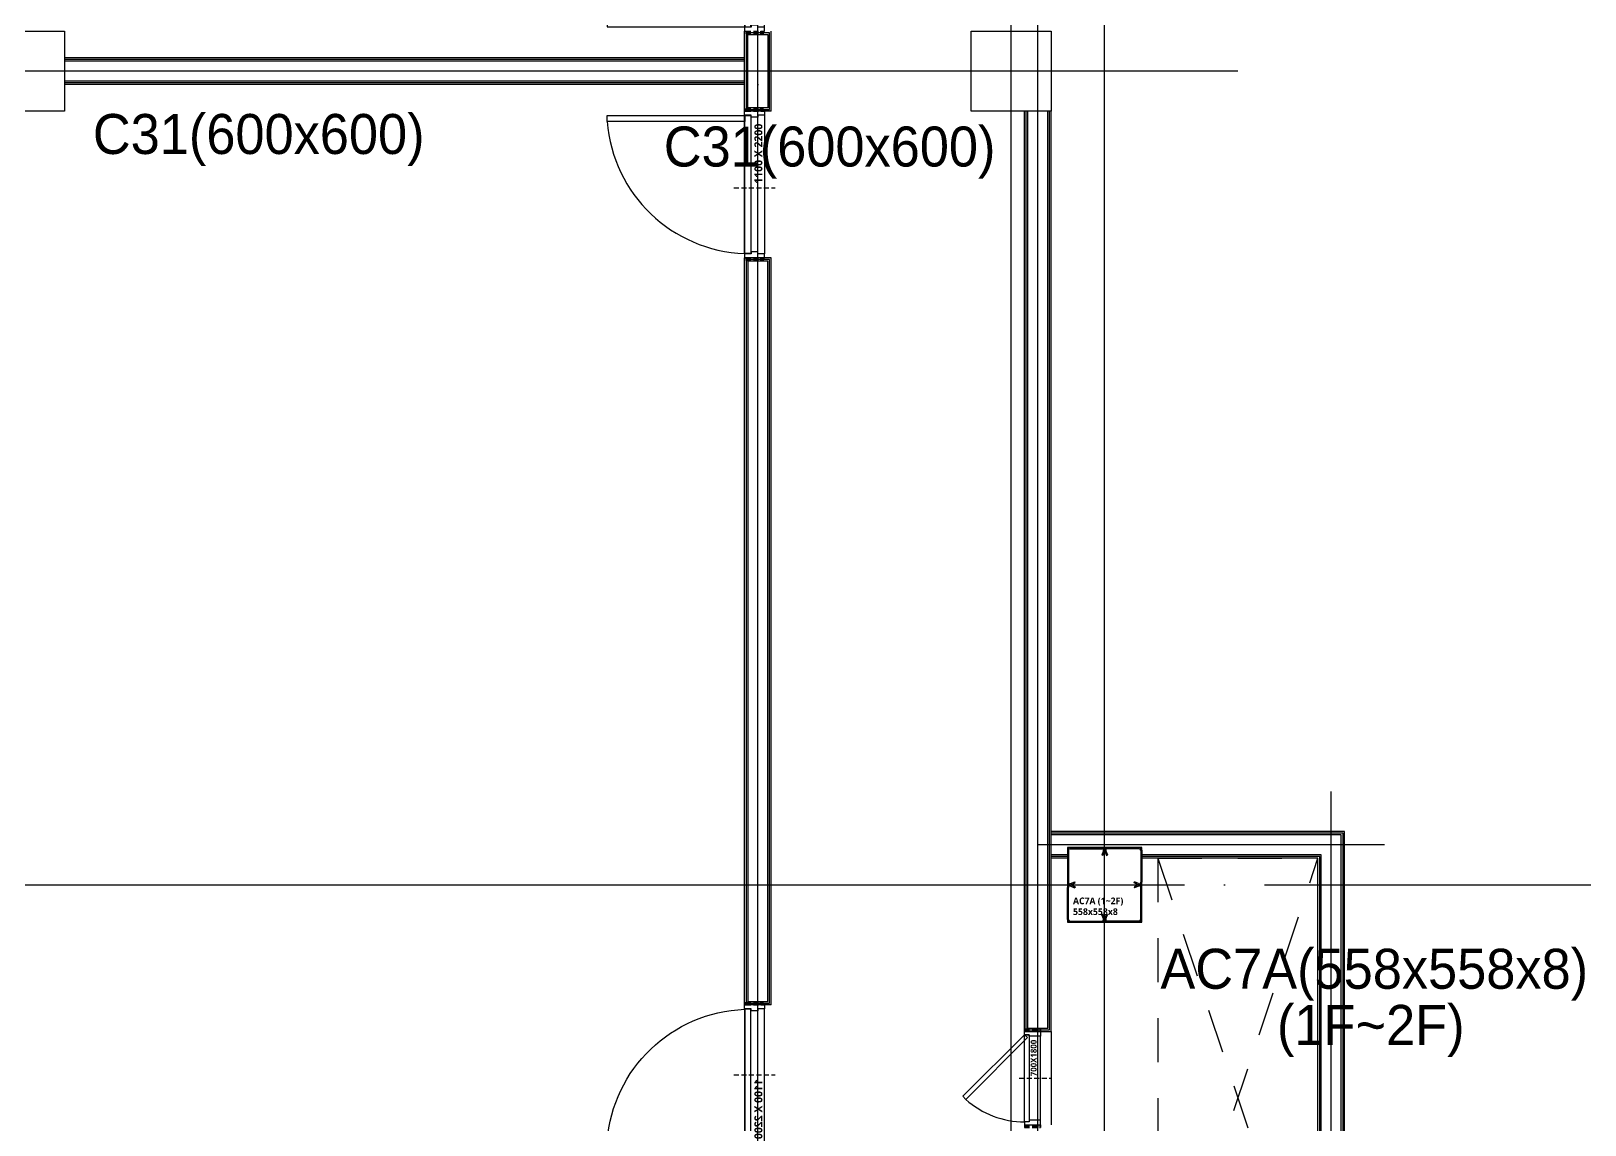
# Model space of a CAD drawing. Header units: millimetres. Extents: x -47382 to 204618, y -51045 to 127155.
# Drawn here: x 27950 to 39602, y 27571 to 35771 of the extents above; entities that cross this region are included whole.
import ezdxf
from ezdxf.enums import TextEntityAlignment as Align

# ---------------------------------------------------------------- set-up
doc = ezdxf.new("R2010")
doc.units = ezdxf.units.MM
doc.header["$LTSCALE"] = 300
doc.header["$MEASUREMENT"] = 0
for name, pattern in [('CEN', [62, 60, -1, 0, -1]), ('HID', [2, 1.1, -0.9]), ('HIDDEN2', [0.1875, 0.125, -0.0625])]:
    doc.linetypes.add(name, pattern=pattern)
doc.layers.get('0').update_dxf_attribs({"linetype": 'CONTINUOUS'})
doc.layers.get('Defpoints').update_dxf_attribs({"color": 153, "linetype": 'CONTINUOUS'})
doc.layers.add('A-ANNO-NPLT', color=129, linetype='CONTINUOUS', plot=False)
doc.layers.add('Defpoint', color=161, linetype='CONTINUOUS', plot=False)
for name, color, linetype in [('A-CEN', 1, 'CEN'), ('A-DOOR', 4, 'CONTINUOUS'), ('A-DOOR-JAMB', 4, 'CONTINUOUS'), ('A-DOOR-SILL', 8, 'CONTINUOUS'), ('A-DOOR-SWING', 8, 'CONTINUOUS'), ('A-FLOR-FLIN-TYP2', 8, 'CONTINUOUS'), ('A-PS-HID', 5, 'HID'), ('A-ST-AXIS-CEN', 252, 'CEN'), ('A-ST-COL', 2, 'CONTINUOUS'), ('A-WALL-DRY1', 7, 'CONTINUOUS'), ('Bound', 9, 'CONTINUOUS')]:
    doc.layers.add(name, color=color, linetype=linetype)
doc.styles.add('SH_대대리576', font='NanumGothicBold.ttf')
doc.styles.add('SHP-나눔bo', font='')
doc.styles.add('돋움', font='')
doc.styles.get('SHP-나눔bo').set_extended_font_data('NanumGothic', bold=True)
doc.styles.get('돋움').set_extended_font_data('Dotum')

# ---------------------------------------------------------------- blocks, each defined once
blk = doc.blocks.new('A$C0e376f74')
at = {"layer": 'A-ANNO-NPLT', "linetype": 'HIDDEN2'}
for p, q in [((-20, 140), (-20, 10)), ((0, 140), (-20, 140)), ((0, 120), (-20, 120)), ((-10, 140), (-10, 10)), ((0, 140), (0, 10)), ((525, 230), (525, -80)), ((1100, 140), (1120, 140)), ((1100, 140), (1100, 10)), ((1100, 120), (1120, 120)), ((1110, 140), (1110, 10)), ((1120, 140), (1120, 10)), ((0, 30), (-20, 30)), ((0, 10), (-20, 10)), ((1100, 30), (1120, 30)), ((1100, 10), (1120, 10))]:
    blk.add_line(p, q, dxfattribs=at)
at = {"layer": 'A-ANNO-NPLT', "linetype": 'ByBlock'}
blk.add_lwpolyline([(1067, 102), (33, 102), (33, 147), (1067, 147)], close=True, dxfattribs=at)
at = {"layer": 'A-DOOR', "linetype": 'ByBlock'}
blk.add_lwpolyline([(1067, 1181), (1067, 147), (1022, 147), (1022, 1181)], close=True, dxfattribs=at)
at = {"layer": 'A-DOOR-JAMB'}
for points in [[(0, 20), (0, 0), (30, 0), (30, 50), (45, 50), (45, 100), (30, 100), (30, 150), (0, 150), (0, 130)], [(1100, 20), (1100, 0), (1070, 0), (1070, 50), (1055, 50), (1055, 100), (1070, 100), (1070, 150), (1100, 150), (1100, 130)]]:
    blk.add_lwpolyline(points, dxfattribs=at)
at = {"layer": 'A-DOOR-SILL'}
for p, q in [((30, 150), (1070, 150)), ((1070, 0), (30, 0))]:
    blk.add_line(p, q, dxfattribs=at)
at = {"layer": 'A-DOOR-SWING'}
blk.add_arc((1107, 109), 1075, 94.5299, 177.8035, dxfattribs=at)
at = {"layer": 'A-ANNO-NPLT', "linetype": 'ByBlock', "style": 'SHP-나눔bo'}
blk.add_text('1100 X 2200', height=60, dxfattribs=at).set_placement((781, 16), align=Align.CENTER)
blk = doc.blocks.new('A$Ce0defec1')
at = {"layer": 'A-ANNO-NPLT', "linetype": 'HIDDEN2'}
for p, q in [((-120, 720), (-120, 700)), ((-120, 720), (0, 720)), ((-120, 710), (0, 710)), ((-120, 700), (0, 700)), ((-110, 720), (-110, 700)), ((-20, 720), (-20, 700)), ((0, 720), (0, 700)), ((-160, 350), (78, 350)), ((-120, 0), (-120, -20)), ((-120, 0), (0, 0)), ((-110, 0), (-110, -20)), ((-20, 0), (-20, -20)), ((0, 0), (0, -20)), ((-120, -10), (0, -10)), ((-120, -20), (0, -20))]:
    blk.add_line(p, q, dxfattribs=at)
at = {"layer": 'A-ANNO-NPLT', "linetype": 'ByBlock'}
blk.add_lwpolyline([(-120, 677), (-85, 677), (-85, 23), (-120, 23)], close=True, dxfattribs=at)
at = {"layer": 'A-DOOR', "linetype": 'ByBlock'}
for p, q in [((-120, 677), (-120, 700)), ((-120, 700), (0, 700)), ((0, 700), (0, 665)), ((-582, 215), (-120, 677)), ((-561, 192), (-98, 655)), ((-120, 677), (-98, 655)), ((-85, 677), (-120, 677)), ((-85, 665), (-85, 677)), ((0, 665), (-85, 665))]:
    blk.add_line(p, q, dxfattribs=at)
blk.add_lwpolyline([(-582, 215), (-561, 192)], dxfattribs=at)
at = {"layer": 'A-DOOR-JAMB'}
for p, q in [((-85, 23), (-120, 23)), ((-120, 23), (-120, 0)), ((-110, 0), (0, 0)), ((-85, 35), (-85, 23)), ((0, 35), (-85, 35)), ((0, 0), (0, 35))]:
    blk.add_line(p, q, dxfattribs=at)
at = {"layer": 'A-DOOR-SILL'}
blk.add_line((0, 18), (0, 665), dxfattribs=at)
at = {"layer": 'A-DOOR-SWING'}
blk.add_arc((-117, 691), 668, 228.3916, 269.7655, dxfattribs=at)
at = {"layer": 'A-ANNO-NPLT', "linetype": 'ByBlock', "style": 'SHP-나눔bo'}
blk.add_text('700X1800', height=45, rotation=90, dxfattribs=at).set_placement((-30, 502), align=Align.CENTER)
blk = doc.blocks.new('AC7A(1~2f)')
at = {"layer": 'A-ST-COL'}
for p, q in [((20, 558), (20, 319)), ((28, 558), (28, 319)), ((40, 578), (279, 578)), ((40, 570), (279, 570)), ((290, 554), (277, 523)), ((285, 520), (277, 523)), ((298, 551), (285, 520)), ((300, 551), (313, 520)), ((308, 554), (321, 523)), ((313, 520), (321, 523)), ((558, 578), (319, 578)), ((558, 570), (319, 570)), ((570, 558), (570, 319)), ((578, 558), (578, 319)), ((20, 40), (20, 279)), ((28, 40), (28, 279)), ((44, 308), (75, 321)), ((44, 290), (75, 277)), ((47, 300), (78, 313)), ((47, 298), (78, 285)), ((78, 313), (75, 321)), ((78, 285), (75, 277)), ((520, 313), (523, 321)), ((551, 300), (520, 313)), ((551, 298), (520, 285)), ((520, 285), (523, 277)), ((554, 308), (523, 321)), ((554, 290), (523, 277)), ((570, 40), (570, 279)), ((578, 40), (578, 279)), ((40, 28), (279, 28)), ((40, 20), (279, 20)), ((285, 78), (277, 75)), ((290, 44), (277, 75)), ((298, 47), (285, 78)), ((300, 47), (313, 78)), ((308, 44), (321, 75)), ((313, 78), (321, 75)), ((558, 28), (319, 28)), ((558, 20), (319, 20))]:
    blk.add_line(p, q, dxfattribs=at)
for centre, radius, start, end in [((40, 558), 20, 90, 180), ((40, 558), 12, 90, 180), ((279, 558), 20, 340, 90), ((279, 558), 12, 340, 90), ((319, 558), 20, 90, 200), ((319, 558), 12, 90, 200), ((558, 558), 20, 0, 90), ((558, 558), 12, 0, 90), ((40, 319), 20, 180, 290), ((40, 279), 20, 70, 180), ((40, 319), 12, 180, 290), ((40, 279), 12, 70, 180), ((558, 319), 20, 250, 0), ((558, 279), 20, 0, 110), ((558, 319), 12, 250, 0), ((558, 279), 12, 0, 110), ((40, 40), 20, 180, 270), ((40, 40), 12, 180, 270), ((279, 40), 20, 270, 20), ((279, 40), 12, 270, 20), ((319, 40), 20, 160, 270), ((319, 40), 12, 160, 270), ((558, 40), 20, 270, 0), ((558, 40), 12, 270, 0)]:
    blk.add_arc(centre, radius, start, end, dxfattribs=at)
at = {"layer": 'Bound', "color": 9, "linetype": 'Continuous'}
for p, q in [((578, 578), (20, 578)), ((20, 578), (20, 20)), ((578, 20), (578, 578)), ((20, 20), (578, 20))]:
    blk.add_line(p, q, dxfattribs=at)
at = {"layer": 'Defpoint'}
for p, q in [((299, 0), (299, 598)), ((0, 299), (598, 299))]:
    blk.add_line(p, q, dxfattribs=at)
at = {"layer": 'Defpoint', "linetype": 'Continuous', "style": 'SH_대대리576'}
for s, p in [('AC7A (1~2F)', (62, 179)), ('558x558x8', (62, 98))]:
    blk.add_text(s, height=50, dxfattribs=at).set_placement(p, align=Align.MIDDLE_LEFT)
blk = doc.blocks.new('ACT 지상1층구조평면도')
at = {"layer": 'A-ST-COL'}
for points in [[(74982, 86216), (74982, 86816), (75582, 86816), (75582, 86216), (74982, 86216)], [(82382, 86216), (82382, 86816), (82982, 86816), (82982, 86216), (82382, 86216)]]:
    blk.add_lwpolyline(points, dxfattribs=at)
blk.add_blockref('AC7A(1~2f)', (83083, 80117))

msp = doc.modelspace()

# ---------------------------------------------------------------- linework, layer by layer
at = {"layer": 'A-CEN'}
for p, q in [((33400, 17071), (33400, 99371)), ((33400, 23281), (33400, 61071)), ((37700, 17971), (37700, 30071)), ((38100, 29671), (35500, 29671))]:
    msp.add_line(p, q, dxfattribs=at)
msp.add_lwpolyline([(35500, 17971), (35500, 44171)], dxfattribs=at)
at = {"layer": 'A-FLOR-FLIN-TYP2'}
msp.add_lwpolyline([(35600, 28271), (35600, 27571)], dxfattribs=at)
at = {"layer": 'A-PS-HID'}
for p, q in [((36400, 29571), (37600, 29571)), ((36400, 29571), (36400, 18771)), ((36400, 29571), (36400, 25971)), ((36400, 25971), (37600, 29571)), ((36400, 29571), (37600, 25971))]:
    msp.add_line(p, q, dxfattribs=at)
at = {"layer": 'A-ST-AXIS-CEN'}
for p, q in [((35300, 0), (35300, 99371)), ((36000, 0), (36000, 99371)), ((37000, 35471), (0, 35471)), ((0, 29371), (142000, 29371))]:
    msp.add_line(p, q, dxfattribs=at)
at = {"layer": 'A-WALL-DRY1'}
for p, q in [((33300, 35171), (33300, 35771)), ((33500, 35171), (33500, 35771)), ((33300, 35571), (28200, 35571)), ((33300, 35559), (28200, 35559)), ((33300, 35546), (28200, 35546)), ((33300, 35396), (28200, 35396)), ((33300, 35384), (28200, 35384)), ((33300, 35371), (28200, 35371)), ((35400, 28271), (35400, 35171)), ((35413, 28284), (35413, 35171)), ((35425, 28296), (35425, 35171)), ((35575, 28296), (35575, 35171)), ((35588, 28284), (35588, 35171)), ((35600, 29371), (35600, 35171)), ((33300, 28471), (33300, 34071)), ((33500, 28471), (33500, 34071)), ((37800, 29771), (35600, 29771)), ((37788, 29759), (35600, 29759)), ((37775, 29746), (35600, 29746)), ((37775, 17971), (37775, 29746)), ((37788, 17971), (37788, 29759)), ((37800, 17971), (37800, 29771)), ((35721, 29596), (35600, 29596)), ((37625, 29596), (36279, 29596)), ((37625, 17971), (37625, 29596)), ((35721, 29584), (35600, 29584)), ((35721, 29571), (35600, 29571)), ((37613, 29584), (36279, 29584)), ((37600, 29571), (36279, 29571)), ((37600, 17971), (37600, 29571)), ((37613, 17971), (37613, 29584)), ((35600, 28271), (35600, 29371)), ((35400, 28271), (35600, 28271)), ((35413, 28284), (35588, 28284)), ((35425, 28296), (35575, 28296))]:
    msp.add_line(p, q, dxfattribs=at)
for points in [[(33313, 35759), (33313, 35184), (33488, 35184), (33488, 35759)], [(33325, 35746), (33475, 35746), (33475, 35196), (33325, 35196)], [(33313, 34059), (33313, 28484), (33488, 28484), (33488, 34059)], [(33325, 34046), (33325, 28496), (33475, 28496), (33475, 34046)]]:
    msp.add_lwpolyline(points, close=True, dxfattribs=at)
for points in [[(33500, 35171), (33300, 35171)], [(33500, 34071), (33300, 34071)], [(33500, 28471), (33300, 28471)]]:
    msp.add_lwpolyline(points, dxfattribs=at)

# ---------------------------------------------------------------- block references
msp.add_blockref('ACT 지상1층구조평면도', (-47382, -51045))
at = {"layer": 'A-DOOR', "xscale": -1}
for p, rotation in [((33450, 36871), 89.9999999999999), ((33450, 28471), 89.99999999999991)]:
    msp.add_blockref('A$C0e376f74', p, dxfattribs=dict(at, rotation=rotation))
at = {"layer": 'A-DOOR'}
for name, p, rotation in [('A$C0e376f74', (33450, 34071), 90.00000000000001), ('A$Ce0defec1', (35520, 27571), 359.9999999998686)]:
    msp.add_blockref(name, p, dxfattribs=dict(at, rotation=rotation))

# ---------------------------------------------------------------- texts
at = {"layer": 'Defpoints', "linetype": 'Continuous', "style": '돋움'}
for s, p in [('C31(600x600)', (29657, 34760)), ('C31(600x600)', (33938, 34666)), ('AC7A(558x558x8)', (38022, 28502)), ('(1F~2F)', (37996, 28081))]:
    msp.add_text(s, height=300, dxfattribs=at).set_placement(p, align=Align.BOTTOM_CENTER)

doc.saveas('drawing.dxf')
